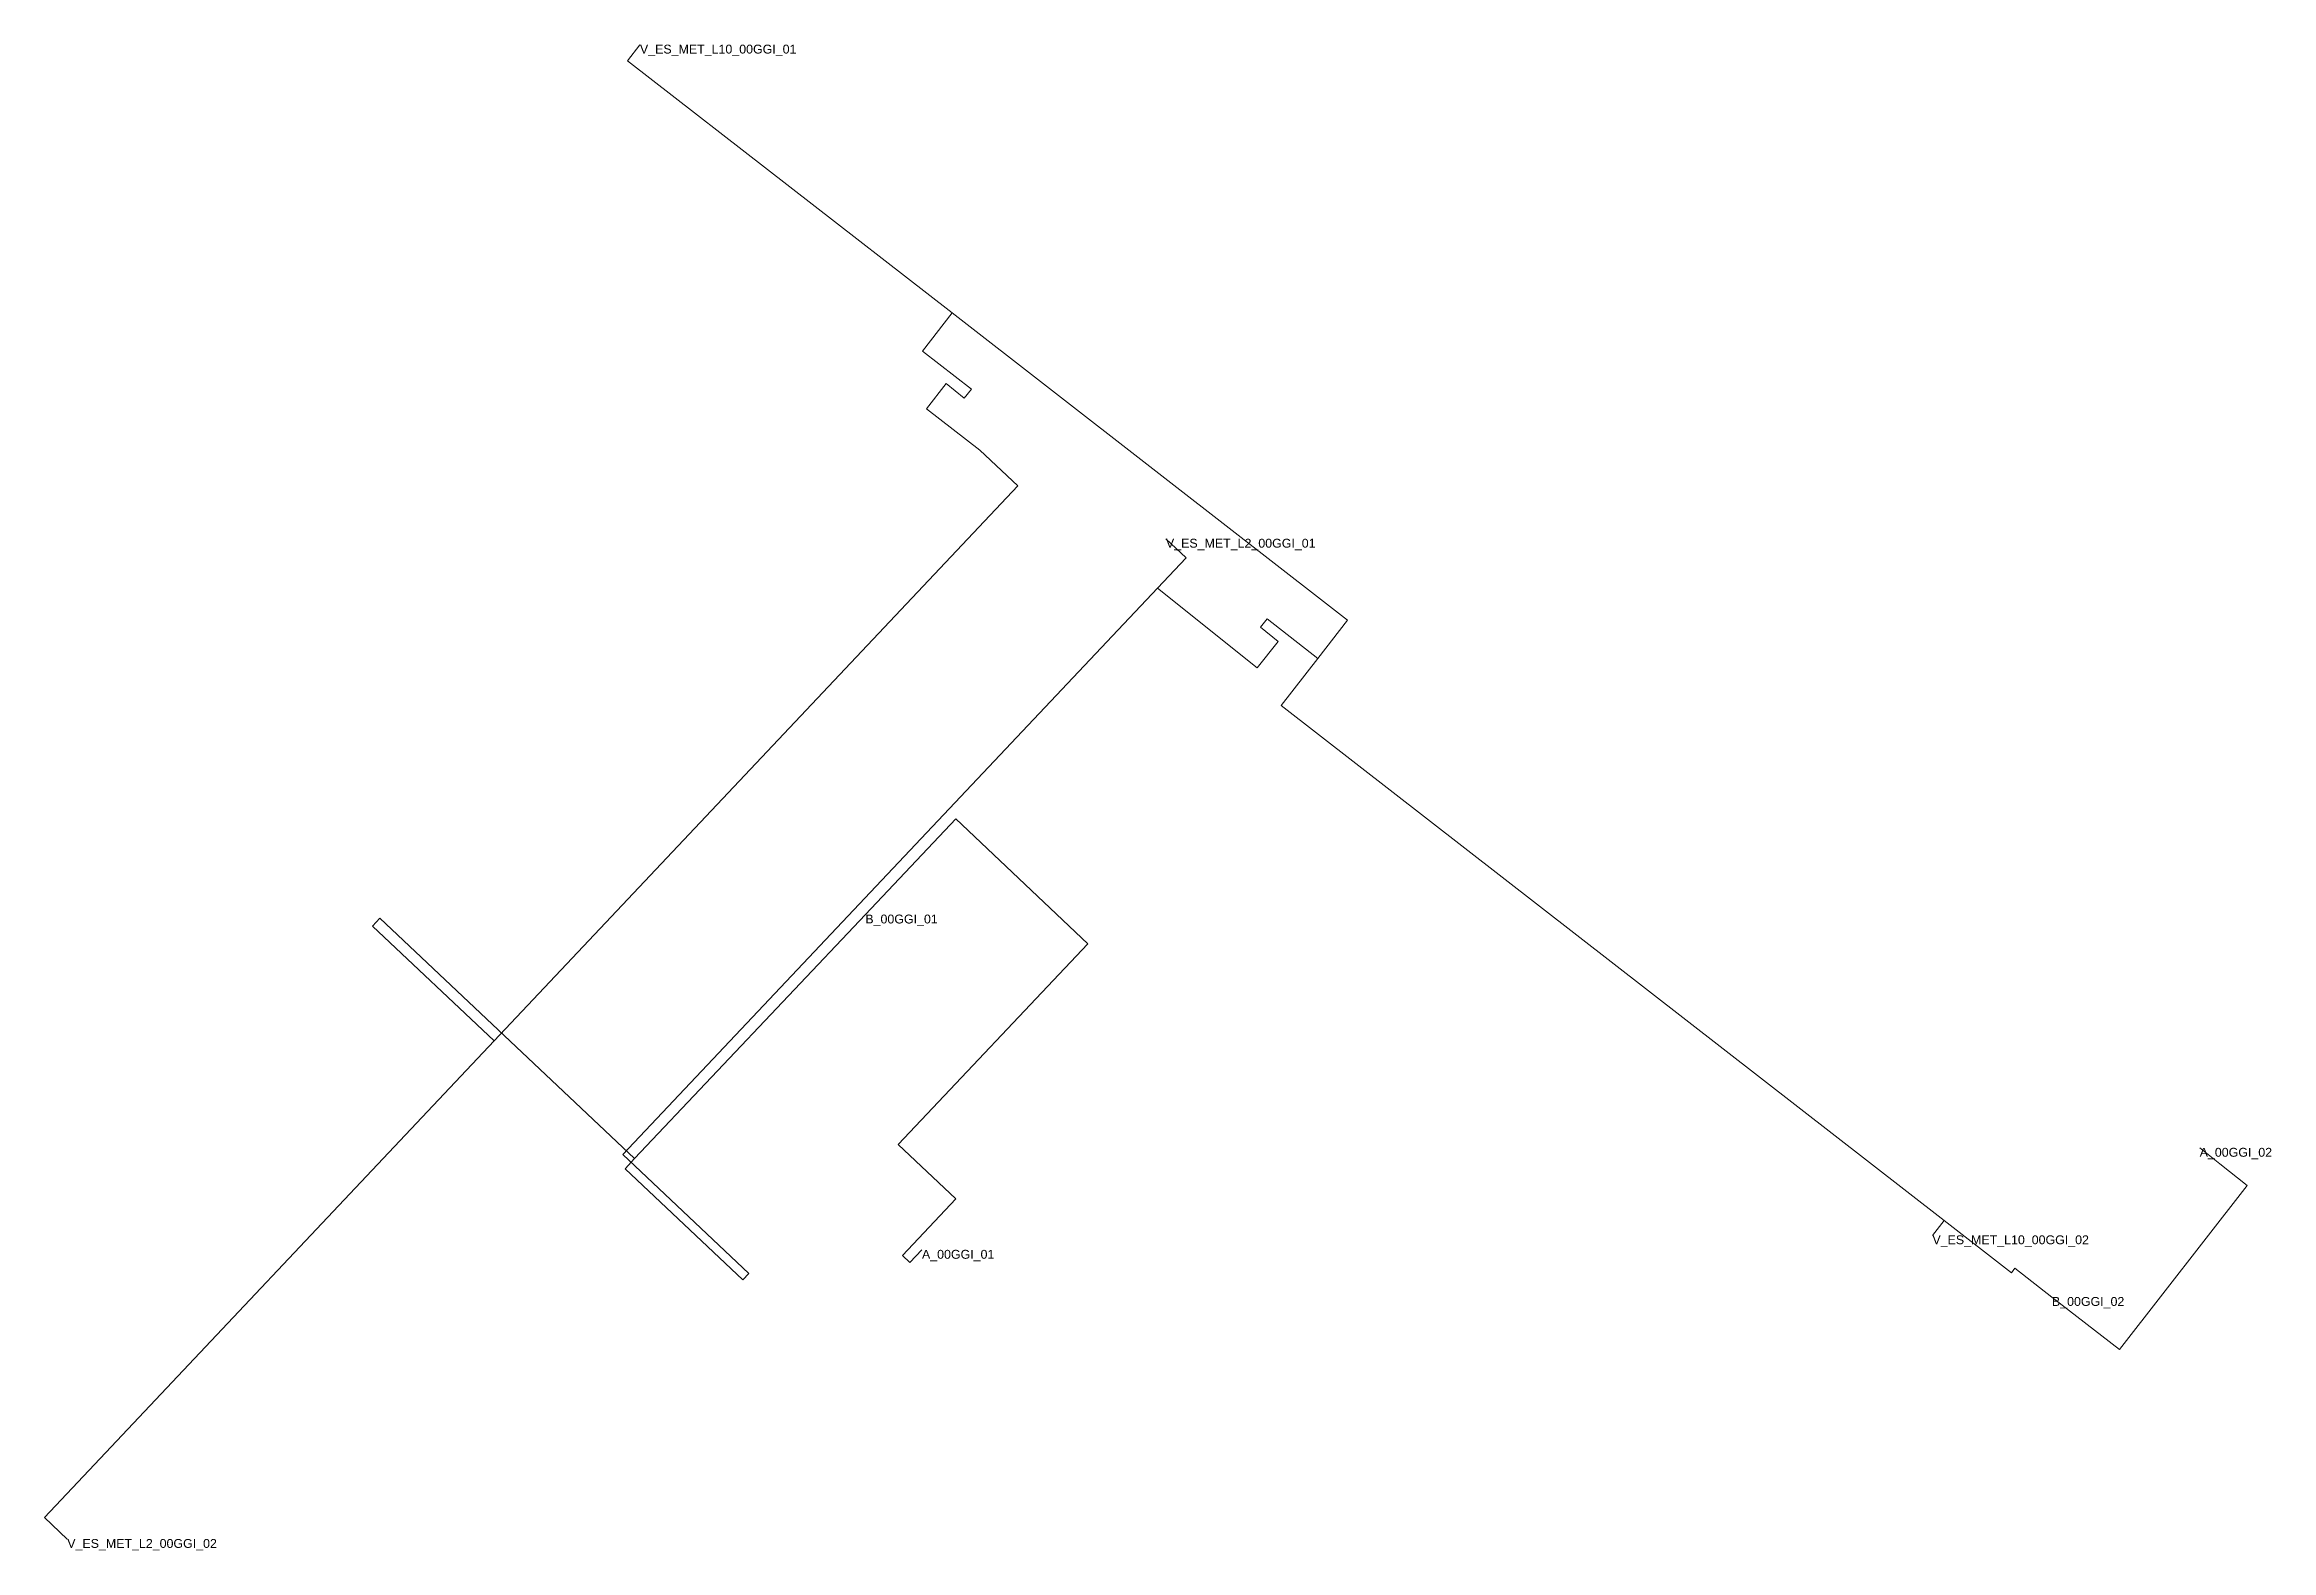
# Model space of a CAD drawing. Header units: metres. Extents: x 435930 to 436055, y 4587884 to 4587969.
import ezdxf
from ezdxf.enums import TextEntityAlignment as Align

# ---------------------------------------------------------------- set-up
doc = ezdxf.new("R2010")
doc.units = ezdxf.units.M
doc.header["$MEASUREMENT"] = 0
for name, color, linetype, lineweight, true_color in [('01_A_AccesTren_t', 40, 'Continuous', 0, 0xffd600), ('01_C_AccesExt_t', 251, 'Continuous', 0, 0x646464), ('01_I_Ascensor_l', 251, 'Continuous', 0, 0x646464), ('01_I_BarreraTarifaria_t', 251, 'Continuous', 0, 0x646464), ('01_I_Horitzontal_l', 251, 'Continuous', 0, 0x646464)]:
    doc.layers.add(name, color=color, linetype=linetype, lineweight=lineweight, true_color=true_color)
doc.styles.add('Style-Arial', font='arial.ttf')

msp = doc.modelspace()

# ---------------------------------------------------------------- linework, layer by layer
at = {"layer": '01_I_Ascensor_l'}
for p, q in [((435981.915548, 4587949.621636, -10), (435981.506068, 4587949.112478, -20)), ((435998.55577, 4587936.691482, -10), (435998.188918, 4587936.219823, -20)), ((435948.586166, 4587919.833978, -10), (435948.173027, 4587919.395915, -20)), ((436052.207585, 4587906.004081, -10), (436051.067623, 4587906.904065)), ((435969.380444, 4587899.829373, -20), (435969.036569, 4587899.464871, -10)), ((435978.022944, 4587900.848061, -10), (435978.446206, 4587900.447542))]:
    msp.add_line(p, q, dxfattribs=at)
at = {"layer": '01_I_Horitzontal_l'}
for p, q in [((435998.55577, 4587936.691482, -10), (436001.413517, 4587934.468755, -10)), ((435962.939062, 4587906.297708, -10), (435975.932901, 4587920.039674, -10)), ((435948.173027, 4587919.395915, -20), (435955.030481, 4587912.928626, -20)), ((435962.939062, 4587906.297708, -10), (435948.586166, 4587919.833978, -10)), ((436036.673845, 4587902.819871, -10), (436036.01903, 4587901.976697, -10)), ((435979.120176, 4587901.159784), (435978.446206, 4587900.447542))]:
    msp.add_line(p, q, dxfattribs=at)
at = {"layer": '01_I_Horitzontal_l', "flags": 128}
for points, elevation in [([(435980.815456, 4587953.920266), (435962.534165, 4587968.114902), (435963.239927, 4587969.023853)], -10), ([(435981.915548, 4587949.621636), (435979.146921, 4587951.771206), (435980.814195, 4587953.918641)], -10), ([(436001.413517, 4587934.468755), (436003.090408, 4587936.624724), (435980.815456, 4587953.920266)], -10), ([(435955.030481, 4587912.928626), (435984.510507, 4587944.177089), (435982.378783, 4587946.188173), (435979.37087, 4587948.510384), (435980.475908, 4587949.940963), (435981.506068, 4587949.112478)], -20), ([(435992.374282, 4587938.422498), (435993.988817, 4587940.133878), (435992.858011, 4587941.200695)], -20), ([(435969.380444, 4587899.829373), (435962.282478, 4587906.525668), (435992.374282, 4587938.422498)], -20), ([(435998.188918, 4587936.219823), (435999.183836, 4587935.425026), (435997.993329, 4587933.93447), (435992.374282, 4587938.422498)], -20), ([(436001.413517, 4587934.468755), (435999.347189, 4587931.808046), (436036.673845, 4587902.819871)], -10), ([(435978.022944, 4587900.848061), (435981.026715, 4587904.024775), (435977.777765, 4587907.096849), (435988.459304, 4587918.393383), (435981.024003, 4587925.423899), (435975.932901, 4587920.039674)], -10), ([(435955.030481, 4587912.928626), (435929.714068, 4587886.084905), (435930.993193, 4587884.87817)], -20), ([(435962.939062, 4587906.297708), (435962.39964, 4587905.727229), (435969.036569, 4587899.464871)], -10), ([(436042.747855, 4587898.505351), (436046.558109, 4587895.546319), (436053.736033, 4587904.789108), (436052.207585, 4587906.004081)], -10), ([(436036.673845, 4587902.819871), (436040.469521, 4587899.87216), (436040.664524, 4587900.12326), (436042.747855, 4587898.505351)], -10)]:
    msp.add_lwpolyline(points, dxfattribs=dict(at, elevation=elevation))

# ---------------------------------------------------------------- texts
at = {"layer": '01_A_AccesTren_t', "style": 'Style-Arial'}
for s, p in [('V_ES_MET_L10_00GGI_01', (435963.239927, 4587969.023853, -10)), ('V_ES_MET_L2_00GGI_01', (435992.858011, 4587941.200695, -20)), ('V_ES_MET_L10_00GGI_02', (436036.01903, 4587901.976697, -10)), ('V_ES_MET_L2_00GGI_02', (435930.993193, 4587884.87817, -20))]:
    msp.add_text(s, height=0.5, dxfattribs=at).set_placement(p, align=Align.TOP_LEFT)
at = {"layer": '01_C_AccesExt_t', "style": 'Style-Arial'}
for s, p in [('A_00GGI_02', (436051.067623, 4587906.904065)), ('A_00GGI_01', (435979.120176, 4587901.159784))]:
    msp.add_text(s, height=0.5, dxfattribs=at).set_placement(p, align=Align.TOP_LEFT)
at = {"layer": '01_I_BarreraTarifaria_t', "style": 'Style-Arial'}
for s, p in [('B_00GGI_01', (435975.932901, 4587920.039674, -10)), ('B_00GGI_02', (436042.747855, 4587898.505351, -10))]:
    msp.add_text(s, height=0.5, dxfattribs=at).set_placement(p, align=Align.TOP_LEFT)

doc.saveas('drawing.dxf')
